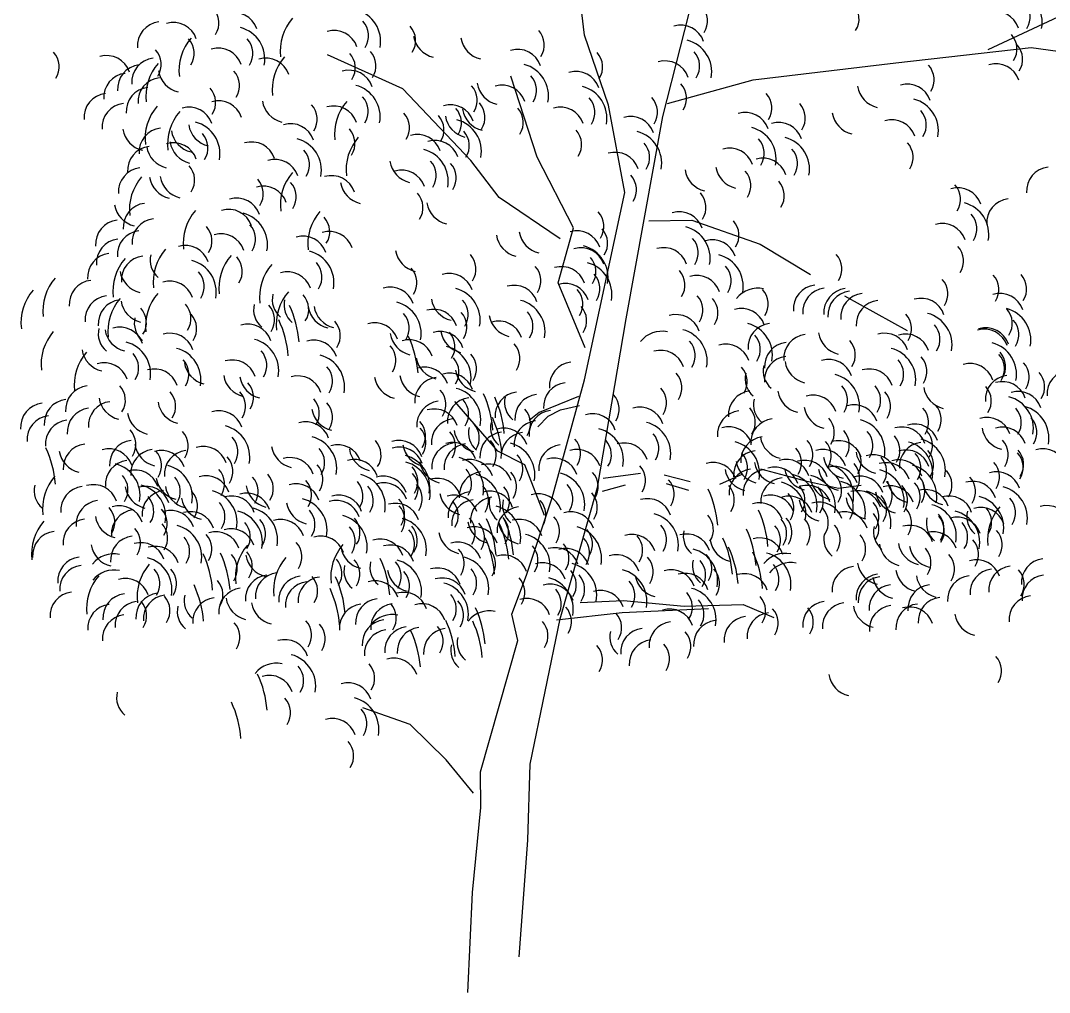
# Model space of a CAD drawing. Header units: millimetres. Extents: x -38686 to 870903, y -23218 to 232707.
# Drawn here: x 51636 to 54205, y 7309 to 9737 of the extents above; entities that cross this region are included whole.
import ezdxf

# ---------------------------------------------------------------- set-up
doc = ezdxf.new("R2010")
doc.units = ezdxf.units.MM
doc.header["$LTSCALE"] = 10
doc.layers.add('40 - Detail Outline', color=142, linetype='Continuous')

msp = doc.modelspace()

# ---------------------------------------------------------------- linework, layer by layer
at = {"layer": '40 - Detail Outline', "color": 250}
for p, q in [((53204.523, 9236.526), (53311.89, 9237.917)), ((53311.89, 9237.917), (53482.762, 9178.249)), ((53482.762, 9178.249), (53607.906, 9102.258)), ((53692.892, 9049.045), (53849.491, 8962.823)), ((53028.874, 8797.573), (52930.396, 8757.492)), ((52952.922, 8748.12), (52984.192, 8764.032)), ((52984.192, 8764.032), (53031.189, 8774.829)), ((52930.396, 8757.492), (52905.925, 8737.323)), ((52926.957, 8721.788), (52952.922, 8748.12)), ((53090.315, 8593.477), (53183.449, 8606.145)), ((53483.659, 8616.924), (53595.245, 8587.279)), ((53242.549, 8602.265), (53307.589, 8585.203)), ((53247.629, 8580.156), (53303.739, 8563.952)), ((53381.781, 8578.971), (53437.297, 8603.363)), ((53595.245, 8587.279), (53678.142, 8568.5)), ((53089.005, 8561.171), (53146.426, 8577.272)), ((53678.142, 8568.5), (53734.702, 8575.675))]:
    msp.add_line(p, q, dxfattribs=at)
for points in [[(52880.61, 7397.78), (52902.593, 7689.582), (52908.573, 7878.828), (52983.378, 8242.094), (53076.209, 8569.949), (53147.462, 8991.726), (53239.035, 9497.276), (53327.551, 9843.916), (53411.616, 10080.765), (53559.155, 10213.54)], [(52752.626, 7309.049), (52764.45, 7558.966), (52784.905, 7771.313), (52784.276, 7860.161), (52877.107, 8188.015), (52862.002, 8253.761), (52898.955, 8351.243), (52963.464, 8544.047), (53043.978, 8839.408), (53144.182, 9307.389), (53103.949, 9525.57), (53044.161, 9699.707), (53021.954, 9882.477), (52832.025, 9977.276)], [(54051.353, 9664.119), (54301.477, 9780.91), (54534.967, 9883.991)], [(53251.353, 9529.77), (53465.289, 9588.807), (53821.548, 9631.101), (54159.017, 9669.078), (54455.218, 9628.358), (54745.71, 9655.542), (54992.148, 9702.27)], [(52982.932, 9191.24), (52830.584, 9294.672), (52759.871, 9387.195), (52590.261, 9565.766), (52402.489, 9651.172)], [(53045.507, 8918.863), (52978.481, 9081.449), (53016.198, 9218.658), (52926.066, 9395.712), (52859.805, 9598.026)], [(52943.909, 8500.003), (52894.91, 8627.178), (52827.749, 8661.189), (52720.22, 8784.805)], [(53033.277, 8283.221), (53140.941, 8288.18), (53292.661, 8273.595), (53440.064, 8277.795), (53516.621, 8245.943)], [(52973.982, 8239.935), (53138.019, 8257.845), (53353.348, 8267.761)], [(52766.878, 7806.724), (52698.324, 7889.854), (52608.821, 7978.06), (52490.368, 8020.063)]]:
    msp.add_lwpolyline(points, dxfattribs=at)
for centre, radius, start, end in [((54105.401, 9731.692), 81.294, 349.250751, 75.517921), ((52077.478, 9730.784), 53.698, 327.291633, 42.319754), ((52453.495, 9684.625), 81.294, 349.250751, 75.517921), ((53297.131, 9736.133), 53.698, 327.291633, 42.319754), ((53675.681, 9741.102), 53.698, 327.291633, 42.319754), ((54103.004, 9745.747), 53.698, 327.291633, 42.319754), ((52168.361, 9696.604), 60.265, 18.536875, 106.730243), ((52408.286, 9660.841), 124.33, 139.02024, 186.803587), ((54070.5, 9698.663), 60.265, 18.536875, 106.730243), ((51987.785, 9673.16), 60.265, 96.268221, 184.461589), ((52017.516, 9671.368), 60.265, 18.536875, 106.730243), ((52164.374, 9640.365), 81.294, 349.250751, 75.517921), ((52418.594, 9651.595), 60.265, 18.536875, 106.730243), ((52451.098, 9698.68), 53.698, 327.291633, 42.319754), ((52568.718, 9686.253), 53.698, 327.291633, 42.319754), ((52889.771, 9675.791), 53.698, 327.291633, 42.319754), ((53284.14, 9664.828), 60.265, 18.536875, 106.730243), ((52155.71, 9611.193), 124.33, 139.02024, 186.803587), ((52015.415, 9654.676), 53.698, 327.291633, 42.319754), ((52161.977, 9654.421), 53.698, 327.291633, 42.319754), ((52680.882, 9707.888), 64.487, 189.084999, 256.771354), ((52798.813, 9703.57), 64.487, 189.084999, 256.771354), ((53280.153, 9608.59), 81.294, 349.250751, 75.517921), ((54069.942, 9665.46), 53.698, 327.291633, 42.319754), ((51933.388, 9626.995), 53.698, 327.291633, 42.319754), ((52129.473, 9607.336), 60.265, 18.536875, 106.730243), ((52469.465, 9623.556), 53.698, 327.291633, 42.319754), ((52876.781, 9604.486), 60.265, 18.536875, 106.730243), ((53277.756, 9622.645), 53.698, 327.291633, 42.319754), ((54084.09, 9639.897), 53.698, 327.291633, 42.319754), ((51678.35, 9621.418), 53.698, 327.291633, 42.319754), ((51850.851, 9588.9), 60.265, 18.536875, 106.730243), ((51973.666, 9582.684), 60.265, 96.268221, 184.461589), ((52248.323, 9582.365), 60.265, 18.536875, 106.730243), ((52388.594, 9564.163), 124.33, 139.02024, 186.803587), ((52418.036, 9618.393), 53.698, 327.291633, 42.319754), ((53035.465, 9620.613), 53.698, 327.291633, 42.319754), ((53245.252, 9575.56), 60.265, 18.536875, 106.730243), ((51938.271, 9565.829), 60.265, 96.268221, 184.461589), ((52073, 9548.013), 124.33, 139.02024, 186.803587), ((52044.162, 9621.038), 64.487, 189.084999, 256.771354), ((52128.915, 9574.134), 53.698, 327.291633, 42.319754), ((52456.474, 9552.251), 60.265, 18.536875, 106.730243), ((52872.793, 9548.248), 81.294, 349.250751, 75.517921), ((53022.475, 9549.308), 60.265, 18.536875, 106.730243), ((53862.979, 9589.099), 53.698, 327.291633, 42.319754), ((54071.1, 9568.592), 60.265, 18.536875, 106.730243), ((51903.828, 9544.832), 60.265, 96.268221, 184.461589), ((51989.232, 9533.921), 60.265, 96.268221, 184.461589), ((52870.397, 9562.303), 53.698, 327.291633, 42.319754), ((51959.884, 9509.732), 60.265, 96.268221, 184.461589), ((52069.36, 9531.638), 53.698, 327.291633, 42.319754), ((52452.487, 9496.013), 81.294, 349.250751, 75.517921), ((52722.011, 9537.52), 53.698, 327.291633, 42.319754), ((52839.597, 9590.184), 64.487, 189.084999, 256.771354), ((52837.893, 9515.219), 60.265, 18.536875, 106.730243), ((53018.487, 9493.07), 81.294, 349.250751, 75.517921), ((53244.694, 9542.358), 53.698, 327.291633, 42.319754), ((53789.342, 9582.506), 64.487, 189.084999, 256.771354), ((53849.989, 9517.794), 60.265, 18.536875, 106.730243), ((51854.374, 9494.216), 60.265, 96.268221, 184.461589), ((52130.367, 9475.679), 60.265, 18.536875, 106.730243), ((52303.304, 9545.746), 64.487, 189.084999, 256.771354), ((52543.97, 9453.25), 124.33, 139.02024, 186.803587), ((52450.09, 9510.068), 53.698, 327.291633, 42.319754), ((52741.605, 9494.586), 53.698, 327.291633, 42.319754), ((53016.09, 9507.125), 53.698, 327.291633, 42.319754), ((53172.192, 9507.969), 53.698, 327.291633, 42.319754), ((53458.038, 9518.232), 53.698, 327.291633, 42.319754), ((53846.002, 9461.556), 81.294, 349.250751, 75.517921), ((51899.287, 9469.641), 60.265, 96.268221, 184.461589), ((52070.951, 9441.513), 124.33, 139.02024, 186.803587), ((52127.109, 9427.907), 124.33, 139.02024, 186.803587), ((52056.369, 9460.333), 60.265, 18.536875, 106.730243), ((52322.763, 9490.123), 53.698, 327.291633, 42.319754), ((52417.586, 9462.984), 60.265, 18.536875, 106.730243), ((52553.047, 9468.939), 53.698, 327.291633, 42.319754), ((52709.021, 9466.215), 60.265, 18.536875, 106.730243), ((52682.836, 9481.085), 53.698, 327.291633, 42.319754), ((52802.931, 9525.293), 64.487, 189.084999, 256.771354), ((52837.335, 9482.016), 53.698, 327.291633, 42.319754), ((52983.586, 9460.04), 60.265, 18.536875, 106.730243), ((53445.048, 9446.927), 60.265, 18.536875, 106.730243), ((53541.414, 9493.062), 53.698, 327.291633, 42.319754), ((53725.944, 9516.384), 64.487, 189.084999, 256.771354), ((53843.605, 9475.611), 53.698, 327.291633, 42.319754), ((52052.382, 9404.094), 81.294, 349.250751, 75.517921), ((52309.772, 9418.818), 60.265, 18.536875, 106.730243), ((52639.34, 9463.122), 53.698, 327.291633, 42.319754), ((52760.215, 9508.115), 64.487, 189.084999, 256.771354), ((52705.033, 9409.977), 81.294, 349.250751, 75.517921), ((53159.201, 9436.664), 60.265, 18.536875, 106.730243), ((53528.424, 9421.757), 60.265, 18.536875, 106.730243), ((53811.101, 9428.527), 60.265, 18.536875, 106.730243), ((51954.846, 9475.309), 64.487, 189.084999, 256.771354), ((51991.968, 9408.063), 60.265, 96.268221, 184.461589), ((52076.118, 9471.253), 64.487, 189.084999, 256.771354), ((52119.369, 9486.099), 64.487, 189.084999, 256.771354), ((52049.985, 9418.149), 53.698, 327.291633, 42.319754), ((52417.028, 9429.781), 53.698, 327.291633, 42.319754), ((52702.636, 9424.032), 53.698, 327.291633, 42.319754), ((52983.029, 9426.838), 53.698, 327.291633, 42.319754), ((53155.214, 9380.425), 81.294, 349.250751, 75.517921), ((53441.06, 9390.689), 81.294, 349.250751, 75.517921), ((52017.481, 9371.065), 60.265, 18.536875, 106.730243), ((52072.68, 9443.457), 64.487, 189.084999, 256.771354), ((52212.596, 9373.095), 60.265, 18.536875, 106.730243), ((52305.785, 9362.58), 81.294, 349.250751, 75.517921), ((52572.954, 9363.566), 124.33, 139.02024, 186.803587), ((52626.349, 9391.817), 60.265, 18.536875, 106.730243), ((52670.132, 9376.947), 60.265, 18.536875, 106.730243), ((53152.817, 9394.48), 53.698, 327.291633, 42.319754), ((53438.663, 9404.744), 53.698, 327.291633, 42.319754), ((53524.437, 9365.519), 81.294, 349.250751, 75.517921), ((53810.543, 9395.324), 53.698, 327.291633, 42.319754), ((51963.235, 9362.208), 60.265, 96.268221, 184.461589), ((52014.491, 9431.516), 64.487, 189.084999, 256.771354), ((52303.388, 9376.635), 53.698, 327.291633, 42.319754), ((52622.362, 9335.578), 81.294, 349.250751, 75.517921), ((53120.313, 9347.396), 60.265, 18.536875, 106.730243), ((53406.159, 9357.659), 60.265, 18.536875, 106.730243), ((53522.04, 9379.574), 53.698, 327.291633, 42.319754), ((52270.884, 9329.55), 60.265, 18.536875, 106.730243), ((52621.598, 9395.251), 64.487, 189.084999, 256.771354), ((52619.965, 9349.633), 53.698, 327.291633, 42.319754), ((52669.574, 9343.745), 53.698, 327.291633, 42.319754), ((53489.536, 9332.489), 60.265, 18.536875, 106.730243), ((51940.55, 9309.019), 60.265, 96.268221, 184.461589), ((52016.923, 9337.863), 53.698, 327.291633, 42.319754), ((52408.798, 9275.588), 124.33, 139.02024, 186.803587), ((52587.461, 9302.549), 60.265, 18.536875, 106.730243), ((53358.448, 9373.898), 64.487, 189.084999, 256.771354), ((53435.35, 9380.881), 64.487, 189.084999, 256.771354), ((53405.602, 9324.457), 53.698, 327.291633, 42.319754), ((54207.764, 9310.85), 60.265, 96.268221, 184.461589), ((52032.026, 9264.692), 124.33, 139.02024, 186.803587), ((52021.637, 9355.622), 64.487, 189.084999, 256.771354), ((52048.369, 9356.853), 64.487, 189.084999, 256.771354), ((52188.151, 9304.061), 53.698, 327.291633, 42.319754), ((52270.326, 9296.348), 53.698, 327.291633, 42.319754), ((52412.078, 9289.07), 60.265, 18.536875, 106.730243), ((52498.653, 9342.455), 64.487, 189.084999, 256.771354), ((53119.755, 9314.193), 53.698, 327.291633, 42.319754), ((53488.978, 9299.287), 53.698, 327.291633, 42.319754), ((53928.743, 9290.187), 53.698, 327.291633, 42.319754), ((52242.171, 9262.602), 60.265, 18.536875, 106.730243), ((52586.903, 9269.346), 53.698, 327.291633, 42.319754), ((53293.401, 9269.867), 53.698, 327.291633, 42.319754), ((53976.035, 9258.641), 60.265, 18.536875, 106.730243), ((51934.341, 9286.617), 64.487, 189.084999, 256.771354), ((51952.249, 9220.113), 60.265, 96.268221, 184.461589), ((52175.161, 9232.756), 60.265, 18.536875, 106.730243), ((52714.24, 9291.324), 64.487, 189.084999, 256.771354), ((53972.047, 9202.403), 81.294, 349.250751, 75.517921), ((54108.241, 9231.285), 60.265, 96.268221, 184.461589), ((52166.233, 9180.66), 124.33, 139.02024, 186.803587), ((52154.875, 9204.848), 60.265, 18.536875, 106.730243), ((52171.173, 9176.518), 81.294, 349.250751, 75.517921), ((52477.26, 9178.218), 124.33, 139.02024, 186.803587), ((53038.285, 9222.338), 53.698, 327.291633, 42.319754), ((53280.411, 9198.562), 60.265, 18.536875, 106.730243), ((53969.65, 9216.458), 53.698, 327.291633, 42.319754), ((51883.363, 9178.118), 60.265, 96.268221, 184.461589), ((51974.2, 9181.54), 60.265, 96.268221, 184.461589), ((52060.089, 9185.991), 53.698, 327.291633, 42.319754), ((52168.776, 9190.573), 53.698, 327.291633, 42.319754), ((52354.047, 9209.199), 53.698, 327.291633, 42.319754), ((53375.92, 9200.175), 53.698, 327.291633, 42.319754), ((53937.146, 9169.373), 60.265, 18.536875, 106.730243), ((51937.516, 9151.304), 60.265, 96.268221, 184.461589), ((52136.272, 9143.489), 60.265, 18.536875, 106.730243), ((52341.056, 9137.894), 60.265, 18.536875, 106.730243), ((52406.421, 9149.539), 60.265, 18.536875, 106.730243), ((52887.457, 9210.818), 64.487, 189.084999, 256.771354), ((52944.516, 9219.016), 64.487, 189.084999, 256.771354), ((53025.295, 9151.033), 60.265, 18.536875, 106.730243), ((53047.957, 9180.236), 53.698, 327.291633, 42.319754), ((53276.423, 9142.323), 81.294, 349.250751, 75.517921), ((51885.544, 9130.641), 60.265, 96.268221, 184.461589), ((52047.099, 9114.686), 60.265, 18.536875, 106.730243), ((53021.307, 9094.795), 81.294, 349.250751, 75.517921), ((53274.026, 9156.378), 53.698, 327.291633, 42.319754), ((53362.93, 9128.87), 60.265, 18.536875, 106.730243), ((53936.589, 9136.171), 53.698, 327.291633, 42.319754), ((51863.196, 9094.976), 60.265, 96.268221, 184.461589), ((51947.648, 9088.208), 60.265, 96.268221, 184.461589), ((52015.555, 9138.219), 56.258, 166.264411, 230.496609), ((52091.236, 9083.909), 124.33, 139.02024, 186.803587), ((52255.23, 9068.567), 124.33, 139.02024, 186.803587), ((52135.714, 9110.286), 53.698, 327.291633, 42.319754), ((52337.069, 9081.656), 81.294, 349.250751, 75.517921), ((52635.896, 9172.666), 64.487, 189.084999, 256.771354), ((52719.138, 9115.775), 53.698, 327.291633, 42.319754), ((53034.967, 9108.931), 60.265, 18.536875, 106.730243), ((53018.91, 9108.85), 53.698, 327.291633, 42.319754), ((53241.522, 9109.294), 60.265, 18.536875, 106.730243), ((53358.943, 9072.632), 81.294, 349.250751, 75.517921), ((53632.851, 9116.181), 53.698, 327.291633, 42.319754), ((51990.49, 9060.764), 124.33, 139.02024, 186.803587), ((52043.111, 9058.448), 81.294, 349.250751, 75.517921), ((52356.828, 9045.831), 124.33, 139.02024, 186.803587), ((52334.672, 9095.711), 53.698, 327.291633, 42.319754), ((52881.054, 9086.486), 53.698, 327.291633, 42.319754), ((52986.406, 9061.766), 60.265, 18.536875, 106.730243), ((53030.98, 9052.692), 81.294, 349.250751, 75.517921), ((53356.546, 9086.687), 53.698, 327.291633, 42.319754), ((51948.014, 9120.204), 64.487, 189.084999, 256.771354), ((52040.714, 9072.503), 53.698, 327.291633, 42.319754), ((52302.168, 9048.627), 60.265, 18.536875, 106.730243), ((52571.731, 9081.91), 53.698, 327.291633, 42.319754), ((52706.148, 9044.47), 60.265, 18.536875, 106.730243), ((53028.583, 9066.747), 53.698, 327.291633, 42.319754), ((53240.964, 9076.091), 53.698, 327.291633, 42.319754), ((53324.042, 9039.602), 60.265, 18.536875, 106.730243), ((54024.708, 9064.833), 53.698, 327.291633, 42.319754), ((54094.013, 9065.955), 53.698, 327.291633, 42.319754), ((51816.112, 9011.868), 124.33, 139.02024, 186.803587), ((51817.549, 9027.788), 60.265, 96.268221, 184.461589), ((52008.21, 9025.419), 60.265, 18.536875, 106.730243), ((52558.74, 9010.605), 60.265, 18.536875, 106.730243), ((52868.063, 9015.181), 60.265, 18.536875, 106.730243), ((52996.079, 9019.663), 60.265, 18.536875, 106.730243), ((53477.163, 8999.426), 68.627, 78.422424, 141.13549), ((53625.481, 9015.699), 60.265, 96.268221, 184.461589), ((53649.058, 9008.031), 60.265, 96.268221, 184.461589), ((53897.235, 9053.991), 53.698, 327.291633, 42.319754), ((51761.2, 8981.581), 124.33, 139.02024, 186.803587), ((51857.029, 8988.881), 60.265, 96.268221, 184.461589), ((51978.117, 8960.729), 124.33, 139.02024, 186.803587), ((52072.396, 8973.552), 124.33, 139.02024, 186.803587), ((52320.54, 9039.535), 56.258, 166.264411, 230.496609), ((52398.454, 8977.774), 124.33, 139.02024, 186.803587), ((52301.61, 9015.424), 53.698, 327.291633, 42.319754), ((52702.16, 8988.232), 81.294, 349.250751, 75.517921), ((52985.848, 9028.563), 53.698, 327.291633, 42.319754), ((53285.843, 9013.263), 53.698, 327.291633, 42.319754), ((53323.484, 9006.4), 53.698, 327.291633, 42.319754), ((53448.616, 9028.496), 53.698, 327.291633, 42.319754), ((53701.645, 9007.027), 60.265, 96.268221, 184.461589), ((53711.837, 9000.645), 60.265, 96.268221, 184.461589), ((53743.702, 8994.881), 60.265, 96.268221, 184.461589), ((53884.245, 8982.686), 60.265, 18.536875, 106.730243), ((54081.022, 8994.65), 60.265, 18.536875, 106.730243), ((51889.846, 8978.974), 60.265, 96.268221, 184.461589), ((51950.342, 9046.043), 64.487, 189.084999, 256.771354), ((51896.308, 8982.147), 53.698, 327.291633, 42.319754), ((52007.652, 8992.216), 53.698, 327.291633, 42.319754), ((52273.953, 9014.285), 56.258, 166.264411, 230.496609), ((52216.16, 8989.142), 53.698, 327.291633, 42.319754), ((52349.865, 9025.906), 56.258, 166.264411, 230.496609), ((52066.435, 8913.118), 265.425, 4.517121, 24.832245), ((52417.774, 9031.717), 64.487, 189.084999, 256.771354), ((52432.307, 9032.6), 64.487, 189.084999, 256.771354), ((52554.753, 8954.367), 81.294, 349.250751, 75.517921), ((52725.289, 9050.807), 64.487, 189.084999, 256.771354), ((52699.763, 9002.287), 53.698, 327.291633, 42.319754), ((52864.076, 8958.943), 81.294, 349.250751, 75.517921), ((52995.521, 8986.46), 53.698, 327.291633, 42.319754), ((53435.625, 8957.19), 60.265, 18.536875, 106.730243), ((53782.567, 8977.64), 60.265, 96.268221, 184.461589), ((54077.035, 8938.411), 81.294, 349.250751, 75.517921), ((51976.058, 8980.761), 56.258, 166.264411, 230.496609), ((52021.801, 8966.653), 53.698, 327.291633, 42.319754), ((52552.356, 8968.422), 53.698, 327.291633, 42.319754), ((52667.259, 8955.202), 60.265, 18.536875, 106.730243), ((52696.279, 8971.351), 53.698, 327.291633, 42.319754), ((52869.665, 9010.322), 64.487, 189.084999, 256.771354), ((52861.679, 8972.998), 53.698, 327.291633, 42.319754), ((53272.853, 8941.958), 60.265, 18.536875, 106.730243), ((53806.453, 8966.648), 53.698, 327.291633, 42.319754), ((53880.257, 8926.448), 81.294, 349.250751, 75.517921), ((54058.294, 8980.181), 53.698, 327.291633, 42.319754), ((51886.098, 8954.275), 56.258, 166.264411, 230.496609), ((51883.318, 8910.842), 60.265, 18.536875, 106.730243), ((52203.17, 8917.837), 60.265, 18.536875, 106.730243), ((52039.609, 8877.861), 265.425, 4.517121, 24.832245), ((52380.494, 8949.327), 53.698, 327.291633, 42.319754), ((52519.852, 8921.338), 60.265, 18.536875, 106.730243), ((52829.175, 8925.913), 60.265, 18.536875, 106.730243), ((53431.638, 8900.952), 81.294, 349.250751, 75.517921), ((53512.237, 8919.897), 60.265, 96.268221, 184.461589), ((53877.86, 8940.503), 53.698, 327.291633, 42.319754), ((54042.134, 8905.382), 60.265, 18.536875, 106.730243), ((54045.304, 8908.876), 60.265, 18.536875, 106.730243), ((54074.638, 8952.466), 53.698, 327.291633, 42.319754), ((51811.452, 8878.261), 124.33, 139.02024, 186.803587), ((51910.365, 8974.069), 64.487, 189.084999, 256.771354), ((52008.81, 8895.348), 60.265, 18.536875, 106.730243), ((52199.183, 8861.598), 81.294, 349.250751, 75.517921), ((52622.642, 8964.757), 64.487, 189.084999, 256.771354), ((52363.575, 8835.908), 265.425, 4.517121, 24.832245), ((52683.289, 8900.046), 60.265, 18.536875, 106.730243), ((52748.706, 8970.258), 64.487, 189.084999, 256.771354), ((52666.701, 8922), 53.698, 327.291633, 42.319754), ((53237.018, 8891.885), 68.627, 78.422424, 141.13549), ((53268.866, 8885.72), 81.294, 349.250751, 75.517921), ((53429.241, 8915.007), 53.698, 327.291633, 42.319754), ((53601.448, 8892.415), 60.265, 96.268221, 184.461589), ((53692.032, 8966.397), 64.487, 189.084999, 256.771354), ((53793.462, 8895.343), 60.265, 18.536875, 106.730243), ((53845.356, 8893.419), 60.265, 18.536875, 106.730243), ((51853.083, 8924.083), 64.487, 189.084999, 256.771354), ((51879.331, 8854.604), 81.294, 349.250751, 75.517921), ((52004.823, 8839.109), 81.294, 349.250751, 75.517921), ((52367.504, 8878.022), 60.265, 18.536875, 106.730243), ((52519.294, 8888.135), 53.698, 327.291633, 42.319754), ((52606.162, 8878.851), 60.265, 18.536875, 106.730243), ((52679.301, 8843.808), 81.294, 349.250751, 75.517921), ((52828.617, 8892.711), 53.698, 327.291633, 42.319754), ((53266.469, 8899.775), 53.698, 327.291633, 42.319754), ((53396.737, 8867.923), 60.265, 18.536875, 106.730243), ((53553.62, 8872.704), 60.265, 96.268221, 184.461589), ((53666.3, 8901.207), 53.698, 327.291633, 42.319754), ((53789.475, 8839.105), 81.294, 349.250751, 75.517921), ((54041.316, 8852.637), 81.294, 349.250751, 75.517921), ((51894.041, 8826.549), 124.33, 139.02024, 186.803587), ((51876.934, 8868.659), 53.698, 327.291633, 42.319754), ((52002.426, 8853.164), 53.698, 327.291633, 42.319754), ((52164.282, 8828.569), 60.265, 18.536875, 106.730243), ((52196.786, 8875.653), 53.698, 327.291633, 42.319754), ((52363.517, 8821.784), 81.294, 349.250751, 75.517921), ((52687.64, 8904.672), 64.487, 189.084999, 256.771354), ((52676.904, 8857.863), 53.698, 327.291633, 42.319754), ((52720.304, 8866.775), 53.698, 327.291633, 42.319754), ((53233.965, 8852.69), 60.265, 18.536875, 106.730243), ((53552.945, 8837.656), 60.265, 96.268221, 184.461589), ((53653.31, 8829.902), 60.265, 18.536875, 106.730243), ((53787.078, 8853.16), 53.698, 327.291633, 42.319754), ((53844.798, 8860.216), 53.698, 327.291633, 42.319754), ((54038.919, 8866.692), 53.698, 327.291633, 42.319754), ((54041.576, 8872.179), 53.698, 327.291633, 42.319754), ((51844.43, 8821.575), 60.265, 18.536875, 106.730243), ((51969.922, 8806.08), 60.265, 18.536875, 106.730243), ((52108.518, 8891.926), 64.487, 189.084999, 256.771354), ((52361.12, 8835.839), 53.698, 327.291633, 42.319754), ((52644.4, 8810.778), 60.265, 18.536875, 106.730243), ((52785.74, 8873.196), 64.487, 189.084999, 256.771354), ((53016.337, 8823.418), 60.265, 96.268221, 184.461589), ((53396.179, 8834.72), 53.698, 327.291633, 42.319754), ((53546.021, 8861.373), 56.258, 166.264411, 230.496609), ((53608.135, 8894.783), 64.487, 189.084999, 256.771354), ((53754.574, 8806.076), 60.265, 18.536875, 106.730243), ((54006.415, 8819.608), 60.265, 18.536875, 106.730243), ((54100.259, 8845.766), 53.698, 327.291633, 42.319754), ((54258.862, 8803.559), 60.265, 96.268221, 184.461589), ((52206.617, 8860.451), 64.487, 189.084999, 256.771354), ((52246.866, 8856.831), 64.487, 189.084999, 256.771354), ((52328.616, 8788.754), 60.265, 18.536875, 106.730243), ((52583.357, 8856.163), 64.487, 189.084999, 256.771354), ((52646.667, 8860.181), 64.487, 189.084999, 256.771354), ((52680.373, 8785.489), 60.265, 96.268221, 184.461589), ((52707.314, 8795.47), 60.265, 18.536875, 106.730243), ((53233.407, 8819.488), 53.698, 327.291633, 42.319754), ((53500.928, 8842.285), 56.258, 166.264411, 230.496609), ((53649.322, 8773.663), 81.294, 349.250751, 75.517921), ((54104.908, 8789.998), 60.265, 96.268221, 184.461589), ((54139.1, 8821.446), 53.698, 327.291633, 42.319754), ((51808.348, 8763.979), 60.265, 96.268221, 184.461589), ((51843.872, 8788.372), 53.698, 327.291633, 42.319754), ((52163.724, 8795.366), 53.698, 327.291633, 42.319754), ((52643.843, 8777.576), 53.698, 327.291633, 42.319754), ((52703.326, 8739.232), 81.294, 349.250751, 75.517921), ((53001.941, 8772.133), 60.265, 96.268221, 184.461589), ((53194.91, 8781.83), 53.698, 327.291633, 42.319754), ((53463.615, 8751.71), 60.265, 96.268221, 184.461589), ((53646.925, 8787.718), 53.698, 327.291633, 42.319754), ((53729.631, 8787.796), 53.698, 327.291633, 42.319754), ((53954.509, 8830.425), 64.487, 189.084999, 256.771354), ((54005.858, 8786.405), 53.698, 327.291633, 42.319754), ((54087.268, 8774.461), 60.265, 18.536875, 106.730243), ((51755.087, 8729.935), 60.265, 96.268221, 184.461589), ((51895.475, 8803.701), 64.487, 189.084999, 256.771354), ((51969.364, 8772.877), 53.698, 327.291633, 42.319754), ((52143.867, 8773.072), 53.698, 327.291633, 42.319754), ((52328.058, 8755.552), 53.698, 327.291633, 42.319754), ((52685.409, 8725.583), 60.265, 96.268221, 184.461589), ((52761.91, 8734.435), 60.265, 96.268221, 184.461589), ((52700.929, 8753.287), 53.698, 327.291633, 42.319754), ((52550.73, 8692.697), 265.425, 4.517121, 24.832245), ((52578.785, 8684.594), 265.425, 4.517121, 24.832245), ((52880.805, 8748.665), 60.265, 96.268221, 184.461589), ((52900.469, 8782.894), 56.258, 166.264411, 230.496609), ((52930.2, 8742.566), 60.265, 96.268221, 184.461589), ((53076.672, 8765.748), 53.698, 327.291633, 42.319754), ((53521.695, 8777.228), 56.258, 166.264411, 230.496609), ((53590.209, 8820.88), 64.487, 189.084999, 256.771354), ((53614.421, 8740.634), 60.265, 18.536875, 106.730243), ((53754.016, 8772.873), 53.698, 327.291633, 42.319754), ((54083.281, 8718.223), 81.294, 349.250751, 75.517921), ((54126.11, 8750.141), 60.265, 18.536875, 106.730243), ((51696.115, 8720.748), 60.265, 96.268221, 184.461589), ((51812.432, 8708.216), 60.265, 96.268221, 184.461589), ((51865.356, 8724.736), 60.265, 96.268221, 184.461589), ((52042.753, 8793.344), 64.487, 189.084999, 256.771354), ((52130.876, 8701.767), 60.265, 18.536875, 106.730243), ((52426.855, 8776.056), 64.487, 189.084999, 256.771354), ((52360.846, 8745.352), 53.698, 327.291633, 42.319754), ((52668.425, 8706.202), 60.265, 18.536875, 106.730243), ((52855.505, 8729.454), 53.698, 327.291633, 42.319754), ((52965.535, 8702.707), 60.265, 96.268221, 184.461589), ((53181.919, 8710.525), 60.265, 18.536875, 106.730243), ((53435.834, 8701.711), 60.265, 96.268221, 184.461589), ((53416.725, 8733.058), 53.698, 327.291633, 42.319754), ((53655.994, 8781.202), 64.487, 189.084999, 256.771354), ((53716.64, 8716.491), 60.265, 18.536875, 106.730243), ((53849.122, 8732.665), 53.698, 327.291633, 42.319754), ((53880.71, 8739.922), 53.698, 327.291633, 42.319754), ((54080.884, 8732.278), 53.698, 327.291633, 42.319754), ((54122.123, 8693.903), 81.294, 349.250751, 75.517921), ((51712.018, 8689.509), 60.265, 96.268221, 184.461589), ((51758.22, 8678.315), 60.265, 96.268221, 184.461589), ((51966.621, 8766.279), 64.487, 189.084999, 256.771354), ((52347.856, 8674.047), 60.265, 18.536875, 106.730243), ((52593.191, 8698.999), 53.698, 327.291633, 42.319754), ((52721.696, 8681.581), 60.265, 96.268221, 184.461589), ((52572.991, 8633.802), 265.425, 4.517121, 24.832245), ((52927.899, 8676.614), 60.265, 96.268221, 184.461589), ((53063.681, 8694.442), 60.265, 18.536875, 106.730243), ((53518.997, 8681.563), 60.265, 96.268221, 184.461589), ((53613.864, 8707.431), 53.698, 327.291633, 42.319754), ((53712.653, 8660.253), 81.294, 349.250751, 75.517921), ((54048.38, 8685.193), 60.265, 18.536875, 106.730243), ((54119.726, 8707.958), 53.698, 327.291633, 42.319754), ((51869.703, 8677.837), 53.698, 327.291633, 42.319754), ((52000.439, 8673.634), 53.698, 327.291633, 42.319754), ((52126.889, 8645.529), 81.294, 349.250751, 75.517921), ((52594.23, 8682.382), 53.698, 327.291633, 42.319754), ((52667.868, 8673), 53.698, 327.291633, 42.319754), ((52781.868, 8722.86), 64.487, 189.084999, 256.771354), ((52810.244, 8706.886), 56.258, 166.264411, 230.496609), ((52727.694, 8693.615), 53.698, 327.291633, 42.319754), ((52842.773, 8648.334), 60.265, 96.268221, 184.461589), ((52865.535, 8719.588), 56.258, 166.264411, 230.496609), ((52842.514, 8658.149), 60.265, 18.536875, 106.730243), ((53059.694, 8638.204), 81.294, 349.250751, 75.517921), ((53177.932, 8654.287), 81.294, 349.250751, 75.517921), ((53403.735, 8661.753), 60.265, 18.536875, 106.730243), ((53651.488, 8676.18), 53.698, 327.291633, 42.319754), ((53710.256, 8674.308), 53.698, 327.291633, 42.319754), ((53836.132, 8661.36), 60.265, 18.536875, 106.730243), ((53867.719, 8668.617), 60.265, 18.536875, 106.730243), ((53859.178, 8675.081), 53.698, 327.291633, 42.319754), ((54100.055, 8728.653), 64.487, 189.084999, 256.771354), ((54087.222, 8660.873), 60.265, 18.536875, 106.730243), ((51918.161, 8627.827), 60.265, 96.268221, 184.461589), ((52124.492, 8659.584), 53.698, 327.291633, 42.319754), ((52343.868, 8617.808), 81.294, 349.250751, 75.517921), ((52482.207, 8651.34), 53.698, 327.291633, 42.319754), ((52580.2, 8627.694), 60.265, 18.536875, 106.730243), ((52714.703, 8622.31), 60.265, 18.536875, 106.730243), ((52769.767, 8651.471), 53.698, 327.291633, 42.319754), ((52895.359, 8647.33), 60.265, 96.268221, 184.461589), ((52980.197, 8654.934), 53.698, 327.291633, 42.319754), ((53057.297, 8652.259), 53.698, 327.291633, 42.319754), ((53175.535, 8668.342), 53.698, 327.291633, 42.319754), ((53399.748, 8605.515), 81.294, 349.250751, 75.517921), ((53494.409, 8636.659), 60.265, 96.268221, 184.461589), ((53546.743, 8706.216), 64.487, 189.084999, 256.771354), ((53560.069, 8651.699), 53.698, 327.291633, 42.319754), ((53605.971, 8649.291), 53.698, 327.291633, 42.319754), ((53677.752, 8627.223), 60.265, 18.536875, 106.730243), ((53777.769, 8662.855), 53.698, 327.291633, 42.319754), ((53890.238, 8622.917), 60.265, 96.268221, 184.461589), ((53832.145, 8605.122), 81.294, 349.250751, 75.517921), ((53863.732, 8612.378), 81.294, 349.250751, 75.517921), ((54047.822, 8651.991), 53.698, 327.291633, 42.319754), ((51458.223, 8558.088), 265.425, 4.517121, 24.832245), ((51796.066, 8671.243), 64.487, 189.084999, 256.771354), ((51802.458, 8618.693), 60.265, 96.268221, 184.461589), ((51856.712, 8606.532), 60.265, 18.536875, 106.730243), ((51971.362, 8605.157), 60.265, 96.268221, 184.461589), ((51984.705, 8687.563), 64.487, 189.084999, 256.771354), ((51987.449, 8602.329), 60.265, 18.536875, 106.730243), ((51933.99, 8625.125), 53.698, 327.291633, 42.319754), ((52054.863, 8602.532), 60.265, 96.268221, 184.461589), ((52091.988, 8612.499), 60.265, 18.536875, 106.730243), ((52326.043, 8683.111), 64.487, 189.084999, 256.771354), ((52341.471, 8631.863), 53.698, 327.291633, 42.319754), ((52427.686, 8616.956), 60.265, 18.536875, 106.730243), ((52520.593, 8675.788), 64.487, 189.084999, 256.771354), ((52581.239, 8611.077), 60.265, 18.536875, 106.730243), ((52654.057, 8687.021), 64.487, 189.084999, 256.771354), ((52722.588, 8620.723), 60.265, 96.268221, 184.461589), ((52753.502, 8619.102), 60.265, 96.268221, 184.461589), ((52838.527, 8601.911), 81.294, 349.250751, 75.517921), ((52989.667, 8616.657), 60.265, 96.268221, 184.461589), ((53024.793, 8605.175), 60.265, 18.536875, 106.730243), ((53143.031, 8621.257), 60.265, 18.536875, 106.730243), ((53476.206, 8601.946), 60.265, 96.268221, 184.461589), ((53532.128, 8632.327), 53.698, 327.291633, 42.319754), ((53638.498, 8604.875), 60.265, 18.536875, 106.730243), ((53680.726, 8634.084), 53.698, 327.291633, 42.319754), ((53785.541, 8668.487), 64.487, 189.084999, 256.771354), ((53846.188, 8603.776), 60.265, 18.536875, 106.730243), ((53861.335, 8626.433), 53.698, 327.291633, 42.319754), ((54085.447, 8620.74), 53.698, 327.291633, 42.319754), ((54086.664, 8627.671), 53.698, 327.291633, 42.319754), ((54188.381, 8606.545), 60.265, 18.536875, 106.730243), ((51907.909, 8577.495), 60.265, 96.268221, 184.461589), ((52111.928, 8610.437), 53.698, 327.291633, 42.319754), ((52308.967, 8584.779), 60.265, 18.536875, 106.730243), ((52469.217, 8580.035), 60.265, 18.536875, 106.730243), ((52576.213, 8571.456), 81.294, 349.250751, 75.517921), ((52577.252, 8554.839), 81.294, 349.250751, 75.517921), ((52696.13, 8644.877), 64.487, 189.084999, 256.771354), ((52710.716, 8566.072), 81.294, 349.250751, 75.517921), ((52756.777, 8580.166), 60.265, 18.536875, 106.730243), ((52836.13, 8615.966), 53.698, 327.291633, 42.319754), ((52967.206, 8583.629), 60.265, 18.536875, 106.730243), ((53364.847, 8572.486), 60.265, 18.536875, 106.730243), ((53486.432, 8645.105), 64.487, 189.084999, 256.771354), ((53397.351, 8619.57), 53.698, 327.291633, 42.319754), ((53532.334, 8642.698), 64.487, 189.084999, 256.771354), ((53547.079, 8580.393), 60.265, 18.536875, 106.730243), ((53592.98, 8577.986), 60.265, 18.536875, 106.730243), ((53704.132, 8656.261), 64.487, 189.084999, 256.771354), ((53764.779, 8591.55), 60.265, 18.536875, 106.730243), ((53797.244, 8572.092), 60.265, 18.536875, 106.730243), ((53744.587, 8609.898), 53.698, 327.291633, 42.319754), ((53828.831, 8579.349), 60.265, 18.536875, 106.730243), ((53829.748, 8619.177), 53.698, 327.291633, 42.319754), ((54026.148, 8596.869), 53.698, 327.291633, 42.319754), ((51852.725, 8550.294), 81.294, 349.250751, 75.517921), ((51921, 8553.82), 60.265, 18.536875, 106.730243), ((51983.461, 8546.091), 81.294, 349.250751, 75.517921), ((52091.43, 8579.297), 53.698, 327.291633, 42.319754), ((52336.694, 8590.836), 53.698, 327.291633, 42.319754), ((52573.816, 8585.511), 53.698, 327.291633, 42.319754), ((52791.355, 8549.29), 60.265, 96.268221, 184.461589), ((52708.319, 8580.127), 53.698, 327.291633, 42.319754), ((52803.626, 8568.881), 60.265, 18.536875, 106.730243), ((52820.32, 8572.418), 53.698, 327.291633, 42.319754), ((52963.219, 8527.391), 81.294, 349.250751, 75.517921), ((53024.235, 8571.972), 53.698, 327.291633, 42.319754), ((53142.473, 8588.055), 53.698, 327.291633, 42.319754), ((53458.491, 8625.733), 64.487, 189.084999, 256.771354), ((53465.002, 8555.756), 60.265, 96.268221, 184.461589), ((53500.06, 8555.087), 60.265, 96.268221, 184.461589), ((53519.138, 8561.022), 60.265, 18.536875, 106.730243), ((53607.089, 8627.49), 64.487, 189.084999, 256.771354), ((53691.674, 8626.11), 64.487, 189.084999, 256.771354), ((53667.735, 8562.779), 60.265, 18.536875, 106.730243), ((53634.51, 8548.637), 81.294, 349.250751, 75.517921), ((53677.194, 8594.021), 53.698, 327.291633, 42.319754), ((53760.791, 8535.312), 81.294, 349.250751, 75.517921), ((53842.2, 8547.538), 81.294, 349.250751, 75.517921), ((53907.817, 8576.16), 53.698, 327.291633, 42.319754), ((54072.456, 8549.435), 60.265, 18.536875, 106.730243), ((51814.945, 8516.8), 124.33, 139.02024, 186.803587), ((51850.328, 8564.349), 53.698, 327.291633, 42.319754), ((52038.291, 8603.843), 64.487, 189.084999, 256.771354), ((51981.064, 8560.146), 53.698, 327.291633, 42.319754), ((52098.938, 8539.132), 60.265, 18.536875, 106.730243), ((52175.288, 8560.231), 53.698, 327.291633, 42.319754), ((52213.287, 8567.397), 53.698, 327.291633, 42.319754), ((52323.703, 8519.531), 60.265, 18.536875, 106.730243), ((52308.409, 8551.576), 53.698, 327.291633, 42.319754), ((52436.976, 8549.112), 53.698, 327.291633, 42.319754), ((52465.229, 8523.797), 81.294, 349.250751, 75.517921), ((52541.312, 8538.426), 60.265, 18.536875, 106.730243), ((52542.351, 8521.809), 60.265, 18.536875, 106.730243), ((52574.855, 8568.894), 53.698, 327.291633, 42.319754), ((52675.815, 8533.042), 60.265, 18.536875, 106.730243), ((52752.789, 8523.928), 81.294, 349.250751, 75.517921), ((53214.103, 8553.535), 53.698, 327.291633, 42.319754), ((53544.021, 8534.656), 60.265, 96.268221, 184.461589), ((53515.15, 8504.784), 81.294, 349.250751, 75.517921), ((53543.092, 8524.155), 81.294, 349.250751, 75.517921), ((53670.95, 8603.304), 64.487, 189.084999, 256.771354), ((53588.993, 8521.748), 81.294, 349.250751, 75.517921), ((53632.113, 8562.692), 53.698, 327.291633, 42.319754), ((53663.748, 8506.541), 81.294, 349.250751, 75.517921), ((53731.596, 8538.593), 60.265, 18.536875, 106.730243), ((53758.394, 8549.367), 53.698, 327.291633, 42.319754), ((53864.385, 8596.002), 64.487, 189.084999, 256.771354), ((53828.273, 8546.146), 53.698, 327.291633, 42.319754), ((53839.803, 8561.593), 53.698, 327.291633, 42.319754), ((53952.511, 8590.275), 64.487, 189.084999, 256.771354), ((54013.157, 8525.563), 60.265, 18.536875, 106.730243), ((53966.352, 8560.136), 53.698, 327.291633, 42.319754), ((51725.806, 8562.493), 56.258, 166.264411, 230.496609), ((51796.291, 8512.598), 60.265, 96.268221, 184.461589), ((51817.824, 8517.264), 60.265, 18.536875, 106.730243), ((51961.009, 8581.803), 64.487, 189.084999, 256.771354), ((51948.56, 8513.062), 60.265, 18.536875, 106.730243), ((51917.012, 8497.582), 81.294, 349.250751, 75.517921), ((51999.301, 8502.536), 60.265, 96.268221, 184.461589), ((52061.086, 8582.986), 64.487, 189.084999, 256.771354), ((52023.764, 8523.856), 53.698, 327.291633, 42.319754), ((52094.95, 8482.894), 81.294, 349.250751, 75.517921), ((52200.297, 8496.092), 60.265, 18.536875, 106.730243), ((52263.057, 8584.242), 64.487, 189.084999, 256.771354), ((52462.832, 8537.852), 53.698, 327.291633, 42.319754), ((52584.928, 8541.964), 53.698, 327.291633, 42.319754), ((52746.683, 8565.824), 64.487, 189.084999, 256.771354), ((52763.575, 8499.291), 60.265, 96.268221, 184.461589), ((52807.33, 8501.113), 60.265, 18.536875, 106.730243), ((52750.392, 8537.983), 53.698, 327.291633, 42.319754), ((52803.068, 8535.679), 53.698, 327.291633, 42.319754), ((52928.318, 8494.362), 60.265, 18.536875, 106.730243), ((52960.822, 8541.446), 53.698, 327.291633, 42.319754), ((53022.162, 8520.52), 53.698, 327.291633, 42.319754), ((53111.757, 8454.989), 265.425, 4.517121, 24.832245), ((53364.289, 8539.283), 53.698, 327.291633, 42.319754), ((53512.753, 8518.839), 53.698, 327.291633, 42.319754), ((53540.695, 8538.21), 53.698, 327.291633, 42.319754), ((53599.609, 8515.607), 60.265, 18.536875, 106.730243), ((53586.596, 8535.803), 53.698, 327.291633, 42.319754), ((53661.351, 8520.596), 53.698, 327.291633, 42.319754), ((53725.89, 8502.282), 60.265, 18.536875, 106.730243), ((53727.609, 8482.355), 81.294, 349.250751, 75.517921), ((53834.18, 8569.566), 64.487, 189.084999, 256.771354), ((53807.299, 8514.509), 60.265, 18.536875, 106.730243), ((53796.686, 8538.89), 53.698, 327.291633, 42.319754), ((53894.827, 8504.855), 60.265, 18.536875, 106.730243), ((54068.469, 8493.196), 81.294, 349.250751, 75.517921), ((51834.819, 8477.833), 60.265, 96.268221, 184.461589), ((51914.615, 8511.637), 53.698, 327.291633, 42.319754), ((52101.651, 8553.638), 64.487, 189.084999, 256.771354), ((52092.553, 8496.949), 53.698, 327.291633, 42.319754), ((52162.298, 8488.926), 60.265, 18.536875, 106.730243), ((52363.339, 8542.518), 64.487, 189.084999, 256.771354), ((52319.716, 8463.292), 81.294, 349.250751, 75.517921), ((52423.985, 8477.807), 60.265, 18.536875, 106.730243), ((52430.328, 8490.767), 60.265, 18.536875, 106.730243), ((52571.938, 8470.659), 60.265, 18.536875, 106.730243), ((52540.754, 8505.224), 53.698, 327.291633, 42.319754), ((52717.888, 8490.899), 60.265, 18.536875, 106.730243), ((52772.478, 8479.529), 60.265, 96.268221, 184.461589), ((52675.257, 8499.84), 53.698, 327.291633, 42.319754), ((52819.017, 8485.859), 60.265, 96.268221, 184.461589), ((52861.937, 8532.554), 56.258, 166.264411, 230.496609), ((52895.521, 8525.722), 56.258, 166.264411, 230.496609), ((52893.394, 8502.018), 53.698, 327.291633, 42.319754), ((53201.113, 8482.229), 60.265, 18.536875, 106.730243), ((53480.249, 8471.754), 60.265, 18.536875, 106.730243), ((53508.191, 8491.126), 60.265, 18.536875, 106.730243), ((53554.092, 8488.719), 60.265, 18.536875, 106.730243), ((53643.786, 8549.684), 64.487, 189.084999, 256.771354), ((53628.847, 8473.512), 60.265, 18.536875, 106.730243), ((53760.441, 8554.676), 64.487, 189.084999, 256.771354), ((53725.212, 8496.41), 53.698, 327.291633, 42.319754), ((53744.561, 8514.509), 53.698, 327.291633, 42.319754), ((53953.362, 8488.831), 60.265, 18.536875, 106.730243), ((54009.17, 8469.325), 81.294, 349.250751, 75.517921), ((54066.072, 8507.251), 53.698, 327.291633, 42.319754), ((51817.266, 8484.062), 53.698, 327.291633, 42.319754), ((51923.078, 8454.493), 60.265, 96.268221, 184.461589), ((51882.111, 8464.552), 60.265, 18.536875, 106.730243), ((51948.003, 8479.859), 53.698, 327.291633, 42.319754), ((52010.774, 8452.551), 60.265, 18.536875, 106.730243), ((52060.049, 8449.865), 60.265, 18.536875, 106.730243), ((52158.311, 8432.688), 81.294, 349.250751, 75.517921), ((52196.31, 8439.854), 81.294, 349.250751, 75.517921), ((52317.319, 8477.347), 53.698, 327.291633, 42.319754), ((52541.793, 8488.607), 53.698, 327.291633, 42.319754), ((52803.342, 8444.875), 81.294, 349.250751, 75.517921), ((52885.603, 8461.902), 60.265, 96.268221, 184.461589), ((53009.171, 8449.215), 60.265, 18.536875, 106.730243), ((53197.125, 8425.991), 81.294, 349.250751, 75.517921), ((53237.351, 8402.377), 265.425, 4.517121, 24.832245), ((53599.052, 8482.405), 53.698, 327.291633, 42.319754), ((53692.708, 8449.326), 60.265, 18.536875, 106.730243), ((53725.332, 8469.08), 53.698, 327.291633, 42.319754), ((53806.742, 8481.306), 53.698, 327.291633, 42.319754), ((53890.84, 8448.617), 81.294, 349.250751, 75.517921), ((53887.847, 8467.906), 53.698, 327.291633, 42.319754), ((53949.375, 8432.592), 81.294, 349.250751, 75.517921), ((54054.402, 8498.101), 56.258, 166.264411, 230.496609), ((54033.568, 8460.167), 60.265, 18.536875, 106.730243), ((54006.773, 8483.38), 53.698, 327.291633, 42.319754), ((54174.722, 8440.426), 124.33, 139.02024, 186.803587), ((54198.759, 8464.874), 60.265, 18.536875, 106.730243), ((51787.71, 8404.514), 124.33, 139.02024, 186.803587), ((51801.942, 8431.025), 60.265, 96.268221, 184.461589), ((51886.352, 8507.951), 64.487, 189.084999, 256.771354), ((51949.433, 8443.582), 53.698, 327.291633, 42.319754), ((52155.914, 8446.743), 53.698, 327.291633, 42.319754), ((52193.913, 8453.909), 53.698, 327.291633, 42.319754), ((52284.815, 8430.263), 60.265, 18.536875, 106.730243), ((52419.998, 8421.569), 81.294, 349.250751, 75.517921), ((52429.771, 8457.565), 53.698, 327.291633, 42.319754), ((52567.95, 8414.421), 81.294, 349.250751, 75.517921), ((52816.198, 8494.742), 64.487, 189.084999, 256.771354), ((52717.331, 8457.696), 53.698, 327.291633, 42.319754), ((52740.295, 8444.684), 53.698, 327.291633, 42.319754), ((52558.48, 8380.252), 265.425, 4.517121, 24.832245), ((52892.801, 8492.7), 64.487, 189.084999, 256.771354), ((52589.934, 8370.021), 265.425, 4.517121, 24.832245), ((52800.945, 8458.93), 53.698, 327.291633, 42.319754), ((52601.852, 8381.488), 265.425, 4.517121, 24.832245), ((52880.404, 8430.713), 60.265, 18.536875, 106.730243), ((52927.76, 8461.159), 53.698, 327.291633, 42.319754), ((53311.988, 8465.21), 53.698, 327.291633, 42.319754), ((53495.03, 8455.423), 53.698, 327.291633, 42.319754), ((53507.633, 8457.923), 53.698, 327.291633, 42.319754), ((53553.534, 8455.516), 53.698, 327.291633, 42.319754), ((53953.609, 8480.764), 56.258, 166.264411, 230.496609), ((53888.443, 8462.672), 53.698, 327.291633, 42.319754), ((53974.269, 8436.296), 60.265, 18.536875, 106.730243), ((53946.978, 8446.647), 53.698, 327.291633, 42.319754), ((51726.056, 8400.507), 60.265, 96.268221, 184.461589), ((51881.553, 8431.35), 53.698, 327.291633, 42.319754), ((52006.786, 8396.313), 81.294, 349.250751, 75.517921), ((52059.491, 8416.662), 53.698, 327.291633, 42.319754), ((52123.41, 8399.659), 60.265, 18.536875, 106.730243), ((52161.409, 8406.824), 60.265, 18.536875, 106.730243), ((52417.601, 8435.624), 53.698, 327.291633, 42.319754), ((52565.553, 8428.476), 53.698, 327.291633, 42.319754), ((52572.677, 8437.811), 53.698, 327.291633, 42.319754), ((52743.692, 8468.265), 64.487, 189.084999, 256.771354), ((52768.441, 8411.846), 60.265, 18.536875, 106.730243), ((52876.417, 8374.475), 81.294, 349.250751, 75.517921), ((53005.184, 8392.976), 81.294, 349.250751, 75.517921), ((53009.919, 8429.058), 53.698, 327.291633, 42.319754), ((53162.224, 8392.962), 60.265, 18.536875, 106.730243), ((53194.728, 8440.046), 53.698, 327.291633, 42.319754), ((53298.997, 8393.905), 60.265, 18.536875, 106.730243), ((53346.801, 8449.009), 56.258, 166.264411, 230.496609), ((53207.536, 8354.794), 265.425, 4.517121, 24.832245), ((53479.692, 8438.552), 53.698, 327.291633, 42.319754), ((53697.592, 8442.314), 56.258, 166.264411, 230.496609), ((53628.289, 8440.309), 53.698, 327.291633, 42.319754), ((53692.15, 8416.123), 53.698, 327.291633, 42.319754), ((53821.771, 8459.204), 56.258, 166.264411, 230.496609), ((53855.939, 8415.587), 60.265, 18.536875, 106.730243), ((53914.474, 8399.563), 60.265, 18.536875, 106.730243), ((54033.01, 8426.964), 53.698, 327.291633, 42.319754), ((51875.796, 8436.988), 64.487, 189.084999, 256.771354), ((51920.778, 8388.541), 60.265, 96.268221, 184.461589), ((51936.442, 8372.277), 60.265, 18.536875, 106.730243), ((52004.389, 8410.368), 53.698, 327.291633, 42.319754), ((52296.42, 8344.669), 124.33, 139.02024, 186.803587), ((52284.257, 8397.061), 53.698, 327.291633, 42.319754), ((52385.097, 8388.539), 60.265, 18.536875, 106.730243), ((52534.668, 8346.389), 124.33, 139.02024, 186.803587), ((52533.049, 8381.392), 60.265, 18.536875, 106.730243), ((52559.686, 8366.506), 60.265, 18.536875, 106.730243), ((52727.304, 8373.378), 60.265, 18.536875, 106.730243), ((52554.815, 8332.858), 265.425, 4.517121, 24.832245), ((52951.581, 8393.493), 53.698, 327.291633, 42.319754), ((53002.787, 8407.031), 53.698, 327.291633, 42.319754), ((53135.412, 8413.563), 53.698, 327.291633, 42.319754), ((53421.393, 8448.829), 64.487, 189.084999, 256.771354), ((53148.621, 8332.531), 265.425, 4.517121, 24.832245), ((53482.039, 8384.118), 60.265, 18.536875, 106.730243), ((53843.822, 8438.622), 64.487, 189.084999, 256.771354), ((53891.313, 8440.81), 64.487, 189.084999, 256.771354), ((53973.711, 8403.093), 53.698, 327.291633, 42.319754), ((51868.745, 8336.055), 68.627, 78.422424, 141.13549), ((51971.885, 8363.284), 60.265, 18.536875, 106.730243), ((51850.838, 8293.328), 265.425, 4.517121, 24.832245), ((51894.211, 8294.564), 265.425, 4.517121, 24.832245), ((52122.852, 8366.456), 53.698, 327.291633, 42.319754), ((52262.014, 8411.067), 64.487, 189.084999, 256.771354), ((52160.851, 8373.622), 53.698, 327.291633, 42.319754), ((52499.04, 8431.217), 64.487, 189.084999, 256.771354), ((52689.505, 8380.46), 53.698, 327.291633, 42.319754), ((52767.884, 8378.643), 53.698, 327.291633, 42.319754), ((52841.516, 8341.446), 60.265, 18.536875, 106.730243), ((52874.02, 8388.53), 53.698, 327.291633, 42.319754), ((52970.283, 8359.947), 60.265, 18.536875, 106.730243), ((52996.929, 8357.753), 60.265, 18.536875, 106.730243), ((53122.421, 8342.258), 60.265, 18.536875, 106.730243), ((53295.01, 8337.667), 81.294, 349.250751, 75.517921), ((53308.009, 8367.124), 53.698, 327.291633, 42.319754), ((53162.629, 8309.564), 265.425, 4.517121, 24.832245), ((53223.634, 8297.393), 265.425, 4.517121, 24.832245), ((53544.924, 8337.082), 68.627, 78.422424, 141.13549), ((53478.052, 8327.88), 81.294, 349.250751, 75.517921), ((53919.034, 8434.093), 64.487, 189.084999, 256.771354), ((53855.381, 8382.385), 53.698, 327.291633, 42.319754), ((53913.916, 8366.36), 53.698, 327.291633, 42.319754), ((51788.775, 8336.407), 60.265, 96.268221, 184.461589), ((51793.534, 8315.692), 60.265, 96.268221, 184.461589), ((52051.023, 8297.128), 124.33, 139.02024, 186.803587), ((51932.455, 8316.039), 81.294, 349.250751, 75.517921), ((52391.944, 8313.6), 124.33, 139.02024, 186.803587), ((52384.539, 8355.337), 53.698, 327.291633, 42.319754), ((52499.478, 8361.999), 56.258, 166.264411, 230.496609), ((52429.199, 8353.694), 53.698, 327.291633, 42.319754), ((52564.332, 8371.08), 56.258, 166.264411, 230.496609), ((52293.044, 8281.449), 265.425, 4.517121, 24.832245), ((52532.492, 8348.189), 53.698, 327.291633, 42.319754), ((52555.699, 8310.268), 81.294, 349.250751, 75.517921), ((52723.317, 8317.14), 81.294, 349.250751, 75.517921), ((52938.591, 8322.188), 60.265, 18.536875, 106.730243), ((52992.942, 8301.515), 81.294, 349.250751, 75.517921), ((53161.667, 8359.759), 53.698, 327.291633, 42.319754), ((53369.472, 8375.661), 56.258, 166.264411, 230.496609), ((53292.613, 8351.722), 53.698, 327.291633, 42.319754), ((53558.932, 8314.115), 68.627, 78.422424, 141.13549), ((53475.655, 8341.935), 53.698, 327.291633, 42.319754), ((53789.272, 8391.197), 64.487, 189.084999, 256.771354), ((54022.789, 8329.566), 60.265, 18.536875, 106.730243), ((54194.824, 8332.336), 60.265, 96.268221, 184.461589), ((51925.09, 8268.197), 124.33, 139.02024, 186.803587), ((51869.34, 8295.459), 68.627, 78.422424, 141.13549), ((51930.058, 8330.094), 53.698, 327.291633, 42.319754), ((51971.327, 8330.081), 53.698, 327.291633, 42.319754), ((52257.238, 8291.374), 60.265, 96.268221, 184.461589), ((52282.103, 8297.086), 60.265, 96.268221, 184.461589), ((52340.738, 8288.749), 60.265, 96.268221, 184.461589), ((52615.868, 8373.866), 64.487, 189.084999, 256.771354), ((52553.302, 8324.323), 53.698, 327.291633, 42.319754), ((52676.515, 8309.155), 60.265, 18.536875, 106.730243), ((52720.92, 8331.195), 53.698, 327.291633, 42.319754), ((52969.725, 8326.744), 53.698, 327.291633, 42.319754), ((52990.545, 8315.57), 53.698, 327.291633, 42.319754), ((53118.434, 8286.02), 81.294, 349.250751, 75.517921), ((53234.372, 8360.53), 64.487, 189.084999, 256.771354), ((53260.109, 8304.638), 60.265, 18.536875, 106.730243), ((53295.019, 8295.819), 60.265, 18.536875, 106.730243), ((53327.276, 8330.287), 53.698, 327.291633, 42.319754), ((53443.151, 8294.85), 60.265, 18.536875, 106.730243), ((53721.906, 8313.158), 60.265, 96.268221, 184.461589), ((53782.36, 8293.496), 60.265, 96.268221, 184.461589), ((53884.868, 8373.905), 64.487, 189.084999, 256.771354), ((53936.166, 8359.52), 64.487, 189.084999, 256.771354), ((54010.633, 8290.02), 60.265, 96.268221, 184.461589), ((54066.494, 8306.581), 60.265, 96.268221, 184.461589), ((54113.355, 8313.619), 60.265, 96.268221, 184.461589), ((54087.852, 8328.304), 53.698, 327.291633, 42.319754), ((54196.688, 8291.757), 60.265, 96.268221, 184.461589), ((51897.554, 8283.009), 60.265, 18.536875, 106.730243), ((51828.007, 8215.346), 265.425, 4.517121, 24.832245), ((52087.595, 8301.723), 53.698, 327.291633, 42.319754), ((52356.978, 8275.034), 60.265, 96.268221, 184.461589), ((52389.181, 8286.793), 60.265, 96.268221, 184.461589), ((52323.914, 8311.835), 53.698, 327.291633, 42.319754), ((52181.378, 8235.428), 265.425, 4.517121, 24.832245), ((52520.798, 8277.238), 60.265, 18.536875, 106.730243), ((52688.416, 8284.111), 60.265, 18.536875, 106.730243), ((52672.528, 8252.917), 81.294, 349.250751, 75.517921), ((52840.958, 8308.243), 53.698, 327.291633, 42.319754), ((52958.041, 8268.485), 60.265, 18.536875, 106.730243), ((52934.603, 8265.95), 81.294, 349.250751, 75.517921), ((53116.037, 8300.075), 53.698, 327.291633, 42.319754), ((53787.529, 8287.228), 60.265, 96.268221, 184.461589), ((53814.476, 8267.323), 60.265, 96.268221, 184.461589), ((53827.8, 8356.433), 64.487, 189.084999, 256.771354), ((53911.453, 8267.235), 60.265, 96.268221, 184.461589), ((51769.56, 8249.122), 60.265, 96.268221, 184.461589), ((51901.503, 8244.542), 60.265, 96.268221, 184.461589), ((51984.052, 8246.06), 60.265, 96.268221, 184.461589), ((52002.533, 8241.582), 60.265, 96.268221, 184.461589), ((51955.195, 8262.47), 53.698, 327.291633, 42.319754), ((52100.34, 8287.76), 56.258, 166.264411, 230.496609), ((52190.592, 8258.617), 60.265, 96.268221, 184.461589), ((52167.741, 8206.11), 265.425, 4.517121, 24.832245), ((52591.939, 8248.248), 60.265, 18.536875, 106.730243), ((52670.131, 8266.972), 53.698, 327.291633, 42.319754), ((52932.206, 8280.005), 53.698, 327.291633, 42.319754), ((53083.533, 8252.991), 60.265, 18.536875, 106.730243), ((53259.551, 8271.435), 53.698, 327.291633, 42.319754), ((53291.031, 8239.581), 81.294, 349.250751, 75.517921), ((53442.593, 8261.648), 53.698, 327.291633, 42.319754), ((54163.945, 8239.5), 60.265, 96.268221, 184.461589), ((51863.867, 8218.449), 60.265, 96.268221, 184.461589), ((51932.08, 8225.397), 60.265, 96.268221, 184.461589), ((51896.996, 8249.807), 53.698, 327.291633, 42.319754), ((52083.303, 8260.57), 56.258, 166.264411, 230.496609), ((52126.187, 8235.097), 60.265, 96.268221, 184.461589), ((52212.5, 8303.736), 64.487, 189.084999, 256.771354), ((52276.231, 8292.208), 64.487, 189.084999, 256.771354), ((52492.054, 8218.833), 60.265, 96.268221, 184.461589), ((52532.545, 8232.497), 60.265, 96.268221, 184.461589), ((52570.458, 8219.399), 60.265, 96.268221, 184.461589), ((52520.24, 8244.036), 53.698, 327.291633, 42.319754), ((52637.627, 8219.888), 60.265, 18.536875, 106.730243), ((52687.858, 8250.908), 53.698, 327.291633, 42.319754), ((52899.702, 8232.92), 60.265, 18.536875, 106.730243), ((53288.634, 8253.636), 53.698, 327.291633, 42.319754), ((53648.809, 8225.536), 60.265, 96.268221, 184.461589), ((53698.111, 8221.951), 60.265, 96.268221, 184.461589), ((53778.96, 8284.15), 64.487, 189.084999, 256.771354), ((53815.239, 8215.308), 60.265, 96.268221, 184.461589), ((53881.438, 8219.333), 60.265, 96.268221, 184.461589), ((53855.441, 8211.599), 60.265, 18.536875, 106.730243), ((53937.298, 8235.894), 60.265, 96.268221, 184.461589), ((51900.492, 8191.97), 60.265, 96.268221, 184.461589), ((52564.229, 8184.518), 68.627, 78.422424, 141.13549), ((52806.608, 8193.649), 68.627, 78.422424, 141.13549), ((52530.82, 8158.595), 265.425, 4.517121, 24.832245), ((52957.483, 8235.283), 53.698, 327.291633, 42.319754), ((53082.975, 8219.788), 53.698, 327.291633, 42.319754), ((53256.13, 8206.551), 60.265, 18.536875, 106.730243), ((53452.364, 8187.861), 60.265, 96.268221, 184.461589), ((53509.852, 8197.34), 60.265, 96.268221, 184.461589), ((53473.735, 8231.398), 53.698, 327.291633, 42.319754), ((53561.546, 8233.9), 53.698, 327.291633, 42.319754), ((54032.317, 8263.847), 64.487, 189.084999, 256.771354), ((52129.451, 8196.474), 53.698, 327.291633, 42.319754), ((52308.451, 8201.418), 53.698, 327.291633, 42.319754), ((52342.512, 8192.408), 53.698, 327.291633, 42.319754), ((52549.062, 8179.591), 60.265, 96.268221, 184.461589), ((52605.456, 8162.016), 60.265, 96.268221, 184.461589), ((52636.37, 8160.394), 60.265, 96.268221, 184.461589), ((52637.069, 8186.685), 53.698, 327.291633, 42.319754), ((52456.588, 8126.994), 265.425, 4.517121, 24.832245), ((52523.981, 8125.02), 265.425, 4.517121, 24.832245), ((52899.144, 8199.718), 53.698, 327.291633, 42.319754), ((53265.207, 8174.687), 60.265, 96.268221, 184.461589), ((53376.352, 8177.854), 60.265, 96.268221, 184.461589), ((52554.773, 8154.733), 60.265, 96.268221, 184.461589), ((52369.392, 8101.143), 265.425, 4.517121, 24.832245), ((52702.341, 8158.104), 60.265, 96.268221, 184.461589), ((52782.266, 8182.569), 56.258, 166.264411, 230.496609), ((53163.058, 8197.313), 56.258, 166.264411, 230.496609), ((53194.364, 8158.412), 60.265, 96.268221, 184.461589), ((53255.572, 8173.349), 53.698, 327.291633, 42.319754), ((52295.46, 8130.113), 60.265, 18.536875, 106.730243), ((52766.089, 8164.305), 56.258, 166.264411, 230.496609), ((53035.241, 8139.496), 53.698, 327.291633, 42.319754), ((53215.854, 8129.798), 60.265, 96.268221, 184.461589), ((53202.468, 8142.571), 53.698, 327.291633, 42.319754), ((52291.473, 8073.875), 81.294, 349.250751, 75.517921), ((52567.877, 8083.677), 60.265, 18.536875, 106.730243), ((54031.453, 8112.126), 53.698, 327.291633, 42.319754), ((52274.958, 8062.782), 68.627, 78.422424, 141.13549), ((52289.076, 8087.93), 53.698, 327.291633, 42.319754), ((52466.235, 8093.611), 53.698, 327.291633, 42.319754), ((51986.802, 7992.882), 265.425, 4.517121, 24.832245), ((52256.572, 8040.845), 60.265, 18.536875, 106.730243), ((53717.906, 8113.106), 64.487, 189.084999, 256.771354), ((52453.245, 8022.306), 60.265, 18.536875, 106.730243), ((51931.914, 8045.402), 56.258, 166.264411, 230.496609), ((52256.014, 8007.643), 53.698, 327.291633, 42.319754), ((52449.257, 7966.068), 81.294, 349.250751, 75.517921), ((51921.458, 7922.59), 265.425, 4.517121, 24.832245), ((52446.861, 7980.123), 53.698, 327.291633, 42.319754), ((52414.356, 7933.039), 60.265, 18.536875, 106.730243), ((52413.799, 7899.836), 53.698, 327.291633, 42.319754)]:
    msp.add_arc(centre, radius, start, end, dxfattribs=at)

doc.saveas('drawing.dxf')
